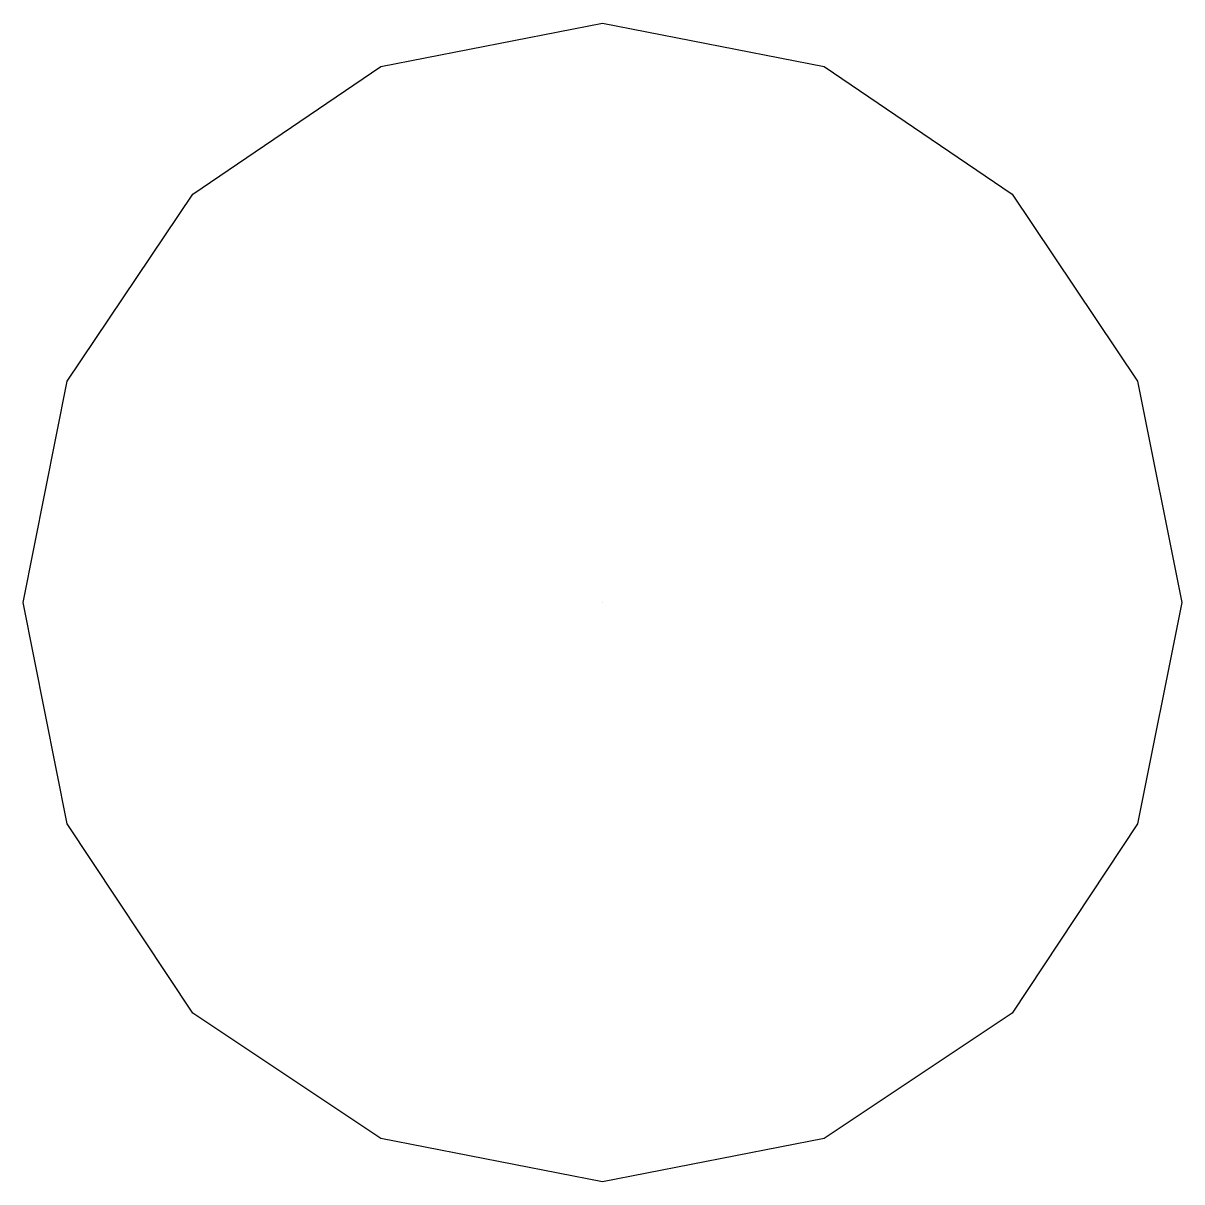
# Model space of a CAD drawing. Extents: x 48.6 to 101.4, y -117.4 to -43.9.
# Drawn here: x 97.626 to 98.135, y -102.013 to -101.505 of the extents above; entities that cross this region are included whole.
import ezdxf

# ---------------------------------------------------------------- set-up
doc = ezdxf.new("R2010")
doc.units = 0
doc.layers.add('BLACK', color=7, linetype='CONTINUOUS')

msp = doc.modelspace()

# ---------------------------------------------------------------- linework, layer by layer
at = {"layer": 'BLACK', "linetype": 'CONTINUOUS'}
for p, q in [((97.7833, -101.524), (97.8805, -101.505)), ((97.8805, -101.505), (97.9777, -101.524)), ((97.7009, -101.58), (97.7833, -101.524)), ((97.9777, -101.524), (98.0601, -101.58)), ((97.6458, -101.662), (97.7009, -101.58)), ((98.0601, -101.58), (98.1151, -101.662)), ((97.6265, -101.759), (97.6458, -101.662)), ((98.1151, -101.662), (98.1345, -101.759)), ((97.6458, -101.856), (97.6265, -101.759)), ((97.6265, -101.759), (97.6265, -101.759)), ((97.8805, -101.759), (97.8805, -101.759)), ((97.8805, -101.759), (97.8805, -101.759)), ((97.8805, -101.759), (97.8805, -101.759)), ((97.8805, -101.759), (97.8805, -101.759)), ((97.8805, -101.759), (97.8805, -101.759)), ((97.8805, -101.759), (97.8805, -101.759)), ((97.8805, -101.759), (97.8805, -101.759)), ((97.8805, -101.759), (97.8805, -101.759)), ((98.1345, -101.759), (98.1151, -101.856)), ((97.7009, -101.939), (97.6458, -101.856)), ((98.1151, -101.856), (98.0601, -101.939)), ((97.7833, -101.994), (97.7009, -101.939)), ((98.0601, -101.939), (97.9777, -101.994)), ((97.8805, -102.013), (97.7833, -101.994)), ((97.9777, -101.994), (97.8805, -102.013))]:
    msp.add_line(p, q, dxfattribs=at)

doc.saveas('drawing.dxf')
